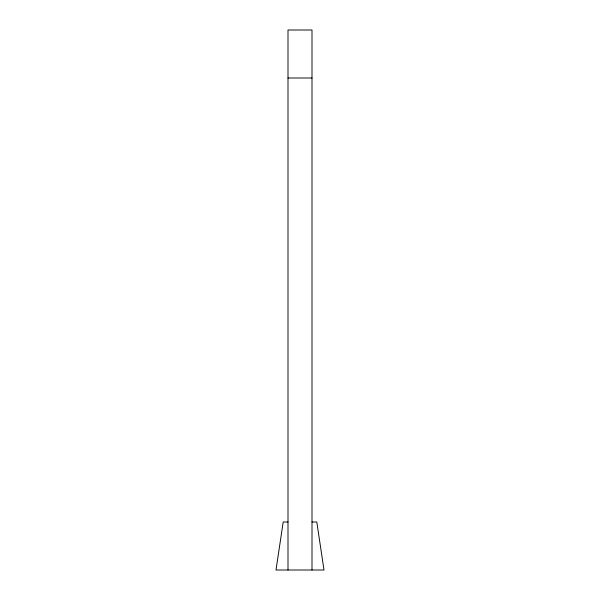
<?xml version="1.0" encoding="UTF-8"?>
<svg xmlns="http://www.w3.org/2000/svg" width="600" height="600" viewBox="0 0 600 600"><rect width="100%" height="100%" fill="white"/><g stroke="black" fill="none" stroke-linecap="round" stroke-linejoin="round"><path stroke-width="0.9" d="M288 78L312 78M288 522L283.2 522L276 570L324 570L316.8 522L312 522M312 570L312 30L288 30L288 570"/></g></svg>
